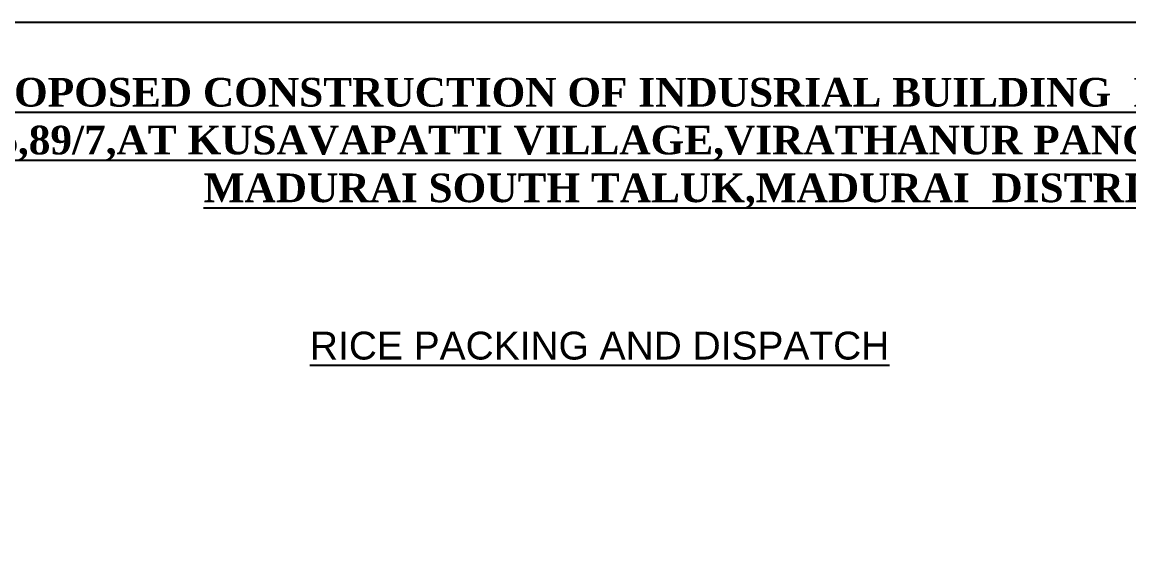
# Model space of a CAD drawing. Header units: metres. Extents: x 1422408 to 2565053, y 3723 to 80428.
# Drawn here: x 2267671.62 to 2267710.24, y 4238.89 to 4257.13 of the extents above; entities that cross this region are included whole.
import ezdxf

# ---------------------------------------------------------------- set-up
doc = ezdxf.new("R2010")
doc.units = ezdxf.units.M
doc.header["$LTSCALE"] = 3.5
doc.header["$MEASUREMENT"] = 0
doc.layers.get('0').update_dxf_attribs({"linetype": 'CONTINUOUS'})
doc.styles.add('ROOM TEXT 10.5', font='swisse.ttf')
doc.styles.add('thin2', font='arial.ttf', dxfattribs={"height": 0.3})

msp = doc.modelspace()

# ---------------------------------------------------------------- linework, layer by layer
at = {"ltscale": 0.05}
msp.add_lwpolyline([(2267633.1525, 4257.12998), (2267780.2875, 4257.12998), (2267780.2875, 4174.04688), (2267633.1525, 4174.04688)], close=True, dxfattribs=at)

# ---------------------------------------------------------------- texts
at = {"ltscale": 0.22, "style": 'ROOM TEXT 10.5'}
msp.add_text('%%URICE PACKING AND DISPATCH', height=0.972, dxfattribs=at).set_placement((2267681.6652, 4245.35912))
at = {"insert": (2267583.34094, 4255.1844), "char_height": 1.00029279, "attachment_point": 1, "style": 'thin2'}
msp.add_mtext_dynamic_manual_height_columns('\\A1;{\\fTimes New Roman|b1|i0|c0|p18;\\W9.753;\\L                   \\W1;PLAN SHOWING THE PROPOSED CONSTRUCTION OF INDUSRIAL BUILDING  IN S.NO.77/1A,77/1B,77/1C,77/1D,77/2A1,\\P\\W9.84436;               \\W1;77/2A2,80/2A,80/3A,81/1A,81/1B,82/4A,84/1B,89/6,89/7,AT KUSAVAPATTI VILLAGE,VIRATHANUR PANCHAYAT,THIRUPPARANKUNDRAM PANCHAYAT UNION,\\P\\W9.63437;                          \\W1;MADURAI SOUTH TALUK,MADURAI  DISTRICT.}', width=219.7553608, gutter_width=2.5, heights=[473.14022], dxfattribs=at)

doc.saveas('drawing.dxf')
